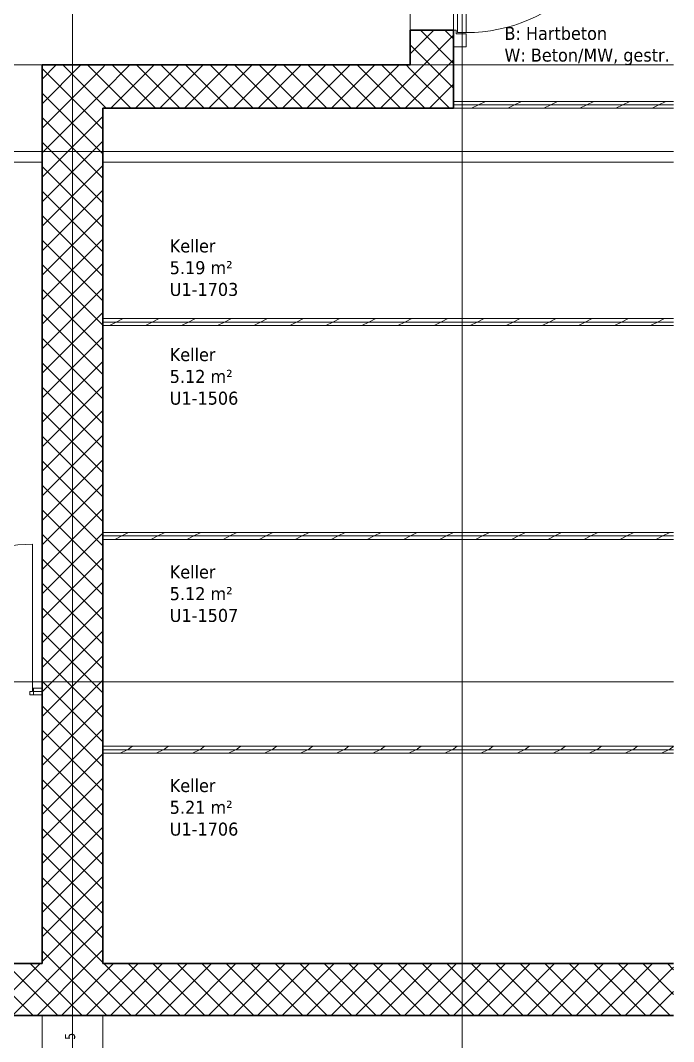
# Model space of a CAD drawing. Extents: x -882 to 937, y -179 to 966.
# Drawn here: x 319.5 to 394.9, y 621.8 to 739.6 of the extents above; entities that cross this region are included whole.
import ezdxf
from ezdxf.lldxf.tags import DXFTag

# ---------------------------------------------------------------- set-up
doc = ezdxf.new("R2010")
doc.units = 0
doc.layers.get('0').update_dxf_attribs({"lineweight": 13})
for name, color, linetype, lineweight in [('A-AREA-____-IDEN', 7, 'Continuous', 5), ('A-DOOR-____-IDEN', 7, 'Continuous', 5), ('A-DOOR-____-OTLN', 7, 'Continuous', 9), ('A-DOOR-FRAM-MCUT', 7, 'Continuous', 9), ('A-DOOR-OPNG-OTLN', 7, 'Continuous', 9), ('A-FLOR-____-OVHD', 7, 'Strichpunkt - Fein', 9), ('A-WALL-____-MCUT', 7, 'Continuous', 35), ('A-WALL-____-PATT', 7, 'Continuous', 35), ('A-WALL-FNSH-MCUT', 7, 'Continuous', 35), ('S-GRID-____-OTLN', 7, 'Continuous', 5)]:
    doc.layers.add(name, color=color, linetype=linetype, lineweight=lineweight)
doc.styles.get("Standard").update_dxf_attribs({"font": 'arial.ttf'})
tags = doc.linetypes.add('_Rasterlinie_', pattern=[0.375, 0.2, -0.05, 0.075, -0.05]).pattern_tags.tags
tags[10:11] = [DXFTag(74, 4), DXFTag(75, 0), DXFTag(340, '0'), DXFTag(46, 1.0), DXFTag(50, 0.0), DXFTag(44, 0.0), DXFTag(45, 0.0)]
tags[8:9] = [DXFTag(74, 4), DXFTag(75, 0), DXFTag(340, '0'), DXFTag(46, 1.0), DXFTag(50, 0.0), DXFTag(44, 0.0), DXFTag(45, 0.0)]
tags[6:7] = [DXFTag(74, 4), DXFTag(75, 0), DXFTag(340, '0'), DXFTag(46, 1.0), DXFTag(50, 0.0), DXFTag(44, 0.0), DXFTag(45, 0.0)]
tags[4:5] = [DXFTag(74, 4), DXFTag(75, 0), DXFTag(340, '0'), DXFTag(46, 1.0), DXFTag(50, 0.0), DXFTag(44, 0.0), DXFTag(45, 0.0)]
tags = doc.linetypes.add('Grundrissdarstellung Sturz', pattern=[0.25, 0.15, -0.05, 0, -0.05]).pattern_tags.tags
tags[10:11] = [DXFTag(74, 4), DXFTag(75, 0), DXFTag(340, '0'), DXFTag(46, 1.0), DXFTag(50, 0.0), DXFTag(44, 0.0), DXFTag(45, 0.0)]
tags[8:9] = [DXFTag(74, 4), DXFTag(75, 0), DXFTag(340, '0'), DXFTag(46, 1.0), DXFTag(50, 0.0), DXFTag(44, 0.0), DXFTag(45, 0.0)]
tags[6:7] = [DXFTag(74, 4), DXFTag(75, 0), DXFTag(340, '0'), DXFTag(46, 1.0), DXFTag(50, 0.0), DXFTag(44, 0.0), DXFTag(45, 0.0)]
tags[4:5] = [DXFTag(74, 4), DXFTag(75, 0), DXFTag(340, '0'), DXFTag(46, 1.0), DXFTag(50, 0.0), DXFTag(44, 0.0), DXFTag(45, 0.0)]
tags = doc.linetypes.add('Strich Punkt fein', pattern=[0.2, 0.1, -0.05, 0, -0.05]).pattern_tags.tags
tags[10:11] = [DXFTag(74, 4), DXFTag(75, 0), DXFTag(340, '0'), DXFTag(46, 1.0), DXFTag(50, 0.0), DXFTag(44, 0.0), DXFTag(45, 0.0)]
tags[8:9] = [DXFTag(74, 4), DXFTag(75, 0), DXFTag(340, '0'), DXFTag(46, 1.0), DXFTag(50, 0.0), DXFTag(44, 0.0), DXFTag(45, 0.0)]
tags[6:7] = [DXFTag(74, 4), DXFTag(75, 0), DXFTag(340, '0'), DXFTag(46, 1.0), DXFTag(50, 0.0), DXFTag(44, 0.0), DXFTag(45, 0.0)]
tags[4:5] = [DXFTag(74, 4), DXFTag(75, 0), DXFTag(340, '0'), DXFTag(46, 1.0), DXFTag(50, 0.0), DXFTag(44, 0.0), DXFTag(45, 0.0)]
tags = doc.linetypes.add('Strichpunkt - Fein', pattern=[0.2, 0.1, -0.05, 0, -0.05]).pattern_tags.tags
tags[10:11] = [DXFTag(74, 4), DXFTag(75, 0), DXFTag(340, '0'), DXFTag(46, 1.0), DXFTag(50, 0.0), DXFTag(44, 0.0), DXFTag(45, 0.0)]
tags[8:9] = [DXFTag(74, 4), DXFTag(75, 0), DXFTag(340, '0'), DXFTag(46, 1.0), DXFTag(50, 0.0), DXFTag(44, 0.0), DXFTag(45, 0.0)]
tags[6:7] = [DXFTag(74, 4), DXFTag(75, 0), DXFTag(340, '0'), DXFTag(46, 1.0), DXFTag(50, 0.0), DXFTag(44, 0.0), DXFTag(45, 0.0)]
tags[4:5] = [DXFTag(74, 4), DXFTag(75, 0), DXFTag(340, '0'), DXFTag(46, 1.0), DXFTag(50, 0.0), DXFTag(44, 0.0), DXFTag(45, 0.0)]

# ---------------------------------------------------------------- blocks, each defined once
blk = doc.blocks.new('Referenz-A0UJ2GK4XE', base_point=(-896.79, -159.76))
at = {"layer": 'A-DOOR-____-OTLN', "color": 0, "linetype": 'Continuous', "ltscale": 0.13}
for p, q in [((369.92, 756.76), (369.92, 738.24)), ((370.92, 738.24), (370.92, 756.76)), ((369.92, 738.24), (370.92, 738.24))]:
    blk.add_line(p, q, dxfattribs=at)
at = {"layer": 'A-DOOR-____-OTLN', "color": 0, "linetype": 'Strich Punkt fein', "ltscale": 0.13}
for p, q in [((364.48, 738.5), (364.48, 756.5)), ((369.48, 756.5), (369.48, 738.5))]:
    blk.add_line(p, q, dxfattribs=at)
at = {"layer": 'A-DOOR-____-OTLN', "color": 0, "linetype": 'Grundrissdarstellung Sturz', "ltscale": 0.13}
for p, q in [((321.98, 624.8), (321.98, 596.8)), ((328.98, 624.8), (328.98, 596.8))]:
    blk.add_line(p, q, dxfattribs=at)
at = {"layer": 'A-DOOR-FRAM-MCUT', "color": 0, "linetype": 'Continuous', "ltscale": 0.13}
for p, q in [((369.78, 738.5), (369.48, 738.5)), ((369.48, 738.5), (369.48, 736.6)), ((369.78, 738.1), (369.78, 738.5)), ((370.92, 738.1), (369.78, 738.1)), ((370.92, 736.6), (370.92, 738.1)), ((369.48, 736.6), (370.92, 736.6)), ((320.98, 662.6), (320.88, 662.6)), ((320.88, 662.6), (320.88, 662.2)), ((320.98, 661.8), (320.98, 662.6)), ((320.88, 662.2), (320.58, 662.2)), ((320.58, 662.2), (320.58, 661.8)), ((320.58, 661.8), (320.98, 661.8))]:
    blk.add_line(p, q, dxfattribs=at)
at = {"layer": 'A-DOOR-OPNG-OTLN', "color": 0, "linetype": 'Continuous', "ltscale": 0.13}
blk.add_line((320.88, 662.6), (320.88, 679.2), dxfattribs=at)
for centre, major_axis in [((370.92, 756.76), (0, -18.52)), ((320.88, 662.6), (0, 16.6))]:
    blk.add_ellipse(centre, major_axis=major_axis, ratio=1, start_param=0, end_param=1.570796, dxfattribs=at)
at = {"layer": 'A-FLOR-____-OVHD', "color": 0, "linetype": 'Strichpunkt - Fein', "ltscale": 0.13}
for p, q in [((146.78, 724.5), (394.87, 724.5)), ((255.38, 724.5), (321.98, 724.5)), ((255.38, 723.3), (321.98, 723.3)), ((328.98, 723.3), (394.87, 723.3))]:
    blk.add_line(p, q, dxfattribs=at)
at = {"layer": 'A-WALL-____-MCUT', "color": 0, "linetype": 'Continuous', "ltscale": 0.35}
for p, q in [((369.48, 738.5), (364.48, 738.5)), ((364.48, 738.5), (364.48, 734.5)), ((369.48, 730.3), (369.48, 738.5)), ((321.98, 734.5), (321.98, 630.8)), ((364.48, 734.5), (321.98, 734.5)), ((328.98, 680.15), (328.98, 729.5)), ((328.98, 729.5), (369.48, 729.5)), ((369.48, 730.3), (369.48, 729.5)), ((328.98, 630.8), (328.98, 680.15)), ((321.98, 630.8), (255.38, 630.8)), ((394.87, 630.8), (328.98, 630.8)), ((165.78, 624.8), (394.87, 624.8))]:
    blk.add_line(p, q, dxfattribs=at)
at = {"layer": 'A-WALL-____-MCUT', "color": 0, "linetype": 'Continuous', "lineweight": 9, "ltscale": 0.13}
for p, q in [((369.48, 729.9), (394.87, 729.9)), ((328.98, 704.83), (394.87, 704.83)), ((328.98, 680.15), (394.87, 680.15)), ((321.98, 662.2), (320.98, 662.2)), ((328.98, 655.48), (394.87, 655.48))]:
    blk.add_line(p, q, dxfattribs=at)
at = {"layer": 'A-WALL-____-PATT', "color": 0, "linetype": 'Continuous', "lineweight": 9, "ltscale": 0.13}
for p, q in [((364.48, 735.77), (367.21, 738.5)), ((364.48, 732.94), (369.48, 737.94)), ((369.48, 734.67), (365.64, 738.5)), ((369.48, 737.5), (368.47, 738.5)), ((369.48, 731.84), (364.48, 736.84)), ((321.98, 732.86), (323.61, 734.5)), ((321.98, 730.03), (326.44, 734.5)), ((321.98, 727.21), (328.98, 734.21)), ((328.98, 729.91), (324.39, 734.5)), ((328.98, 732.74), (327.22, 734.5)), ((328.98, 734.21), (329.27, 734.5)), ((328.98, 731.38), (332.1, 734.5)), ((329.93, 729.5), (334.93, 734.5)), ((335.05, 729.5), (330.05, 734.5)), ((332.76, 729.5), (337.76, 734.5)), ((337.87, 729.5), (332.87, 734.5)), ((335.58, 729.5), (340.58, 734.5)), ((340.7, 729.5), (335.7, 734.5)), ((338.41, 729.5), (343.41, 734.5)), ((343.53, 729.5), (338.53, 734.5)), ((341.24, 729.5), (346.24, 734.5)), ((346.36, 729.5), (341.36, 734.5)), ((344.07, 729.5), (349.07, 734.5)), ((349.19, 729.5), (344.19, 734.5)), ((346.9, 729.5), (351.9, 734.5)), ((352.02, 729.5), (347.02, 734.5)), ((349.73, 729.5), (354.73, 734.5)), ((354.84, 729.5), (349.84, 734.5)), ((352.55, 729.5), (357.55, 734.5)), ((357.67, 729.5), (352.67, 734.5)), ((355.38, 729.5), (360.38, 734.5)), ((360.5, 729.5), (355.5, 734.5)), ((358.21, 729.5), (363.21, 734.5)), ((363.33, 729.5), (358.33, 734.5)), ((364.48, 731.18), (361.16, 734.5)), ((364.48, 734.01), (363.99, 734.5)), ((364.48, 730.11), (369.48, 735.11)), ((328.98, 727.09), (321.98, 734.09)), ((368.99, 729.5), (364.48, 734.01)), ((332.22, 729.5), (328.98, 732.74)), ((361.04, 729.5), (364.48, 732.94)), ((366.7, 729.5), (369.48, 732.28)), ((321.98, 724.38), (328.98, 731.38)), ((328.98, 724.26), (321.98, 731.26)), ((366.16, 729.5), (364.48, 731.18)), ((329.39, 729.5), (328.98, 729.91)), ((363.87, 729.5), (364.48, 730.11)), ((372.36, 729.9), (371.56, 729.5)), ((373.16, 730.3), (372.36, 729.9)), ((376.52, 729.9), (375.72, 729.5)), ((377.32, 730.3), (376.52, 729.9)), ((380.69, 729.9), (379.89, 729.5)), ((381.49, 730.3), (380.69, 729.9)), ((384.85, 729.9), (384.05, 729.5)), ((385.65, 730.3), (384.85, 729.9)), ((389.02, 729.9), (388.22, 729.5)), ((389.82, 730.3), (389.02, 729.9)), ((393.18, 729.9), (392.38, 729.5)), ((393.98, 730.3), (393.18, 729.9)), ((321.98, 721.55), (328.98, 728.55)), ((328.98, 721.43), (321.98, 728.43)), ((321.98, 718.72), (328.98, 725.72)), ((328.98, 718.6), (321.98, 725.6)), ((321.98, 715.89), (328.98, 722.89)), ((328.98, 715.77), (321.98, 722.77)), ((321.98, 713.06), (328.98, 720.06)), ((328.98, 712.94), (321.98, 719.94)), ((321.98, 710.24), (328.98, 717.24)), ((328.98, 710.12), (321.98, 717.12)), ((321.98, 707.41), (328.98, 714.41)), ((328.98, 707.29), (321.98, 714.29)), ((321.98, 704.58), (328.98, 711.58)), ((328.98, 704.46), (321.98, 711.46)), ((321.98, 701.75), (328.98, 708.75)), ((328.98, 701.63), (321.98, 708.63)), ((321.98, 698.92), (328.98, 705.92)), ((328.98, 698.8), (321.98, 705.8)), ((330.54, 704.83), (329.74, 704.43)), ((331.34, 705.23), (330.54, 704.83)), ((334.7, 704.83), (333.9, 704.43)), ((335.5, 705.23), (334.7, 704.83)), ((338.87, 704.83), (338.07, 704.43)), ((339.67, 705.23), (338.87, 704.83)), ((343.03, 704.83), (342.23, 704.43)), ((343.83, 705.23), (343.03, 704.83)), ((347.2, 704.83), (346.4, 704.43)), ((348, 705.23), (347.2, 704.83)), ((351.36, 704.83), (350.56, 704.43)), ((352.16, 705.23), (351.36, 704.83)), ((355.53, 704.83), (354.73, 704.43)), ((356.33, 705.23), (355.53, 704.83)), ((359.69, 704.83), (358.89, 704.43)), ((360.49, 705.23), (359.69, 704.83)), ((363.86, 704.83), (363.06, 704.43)), ((364.66, 705.23), (363.86, 704.83)), ((368.02, 704.83), (367.22, 704.43)), ((368.82, 705.23), (368.02, 704.83)), ((372.19, 704.83), (371.39, 704.43)), ((372.99, 705.23), (372.19, 704.83)), ((376.35, 704.83), (375.55, 704.43)), ((377.15, 705.23), (376.35, 704.83)), ((380.52, 704.83), (379.72, 704.43)), ((381.32, 705.23), (380.52, 704.83)), ((384.68, 704.83), (383.88, 704.43)), ((385.48, 705.23), (384.68, 704.83)), ((388.85, 704.83), (388.05, 704.43)), ((389.65, 705.23), (388.85, 704.83)), ((393.01, 704.83), (392.21, 704.43)), ((393.81, 705.23), (393.01, 704.83)), ((321.98, 696.09), (328.98, 703.09)), ((328.98, 695.97), (321.98, 702.97)), ((321.98, 693.27), (328.98, 700.27)), ((328.98, 693.14), (321.98, 700.14)), ((321.98, 690.44), (328.98, 697.44)), ((328.98, 690.32), (321.98, 697.32)), ((321.98, 687.61), (328.98, 694.61)), ((328.98, 687.49), (321.98, 694.49)), ((321.98, 684.78), (328.98, 691.78)), ((328.98, 684.66), (321.98, 691.66)), ((321.98, 681.95), (328.98, 688.95)), ((328.98, 681.83), (321.98, 688.83)), ((321.98, 679.12), (328.98, 686.12)), ((328.98, 679), (321.98, 686)), ((321.98, 676.29), (328.98, 683.29)), ((328.98, 676.17), (321.98, 683.17)), ((321.98, 673.47), (328.98, 680.47)), ((328.98, 673.35), (321.98, 680.35)), ((331.17, 680.15), (330.37, 679.75)), ((331.97, 680.55), (331.17, 680.15)), ((335.33, 680.15), (334.53, 679.75)), ((336.13, 680.55), (335.33, 680.15)), ((339.5, 680.15), (338.7, 679.75)), ((340.3, 680.55), (339.5, 680.15)), ((343.66, 680.15), (342.86, 679.75)), ((344.46, 680.55), (343.66, 680.15)), ((347.83, 680.15), (347.03, 679.75)), ((348.63, 680.55), (347.83, 680.15)), ((351.99, 680.15), (351.19, 679.75)), ((352.79, 680.55), (351.99, 680.15)), ((356.16, 680.15), (355.36, 679.75)), ((356.96, 680.55), (356.16, 680.15)), ((360.32, 680.15), (359.52, 679.75)), ((361.12, 680.55), (360.32, 680.15)), ((364.49, 680.15), (363.69, 679.75)), ((365.29, 680.55), (364.49, 680.15)), ((368.65, 680.15), (367.85, 679.75)), ((369.45, 680.55), (368.65, 680.15)), ((372.82, 680.15), (372.02, 679.75)), ((373.62, 680.55), (372.82, 680.15)), ((376.98, 680.15), (376.18, 679.75)), ((377.78, 680.55), (376.98, 680.15)), ((381.15, 680.15), (380.35, 679.75)), ((381.95, 680.55), (381.15, 680.15)), ((385.31, 680.15), (384.51, 679.75)), ((386.11, 680.55), (385.31, 680.15)), ((389.48, 680.15), (388.68, 679.75)), ((390.28, 680.55), (389.48, 680.15)), ((393.64, 680.15), (392.84, 679.75)), ((394.44, 680.55), (393.64, 680.15)), ((321.98, 670.64), (328.98, 677.64)), ((328.98, 670.52), (321.98, 677.52)), ((321.98, 667.81), (328.98, 674.81)), ((328.98, 667.69), (321.98, 674.69)), ((321.98, 664.98), (328.98, 671.98)), ((328.98, 664.86), (321.98, 671.86)), ((321.98, 662.15), (328.98, 669.15)), ((328.98, 662.03), (321.98, 669.03)), ((321.98, 659.32), (328.98, 666.32)), ((328.98, 659.2), (321.98, 666.2)), ((321.98, 656.5), (328.98, 663.5)), ((321.06, 662.6), (320.98, 662.56)), ((328.98, 656.38), (321.98, 663.38)), ((321.98, 653.67), (328.98, 660.67)), ((328.98, 653.55), (321.98, 660.55)), ((321.98, 650.84), (328.98, 657.84)), ((328.98, 650.72), (321.98, 657.72)), ((331.8, 655.48), (331, 655.08)), ((332.1, 655.63), (331.8, 655.48)), ((332.4, 655.88), (332, 655.57)), ((335.96, 655.48), (335.16, 655.08)), ((336.27, 655.63), (335.96, 655.48)), ((336.57, 655.88), (336.16, 655.57)), ((340.13, 655.48), (339.33, 655.08)), ((340.43, 655.63), (340.13, 655.48)), ((340.73, 655.88), (340.33, 655.57)), ((344.29, 655.48), (343.49, 655.08)), ((344.6, 655.63), (344.29, 655.48)), ((344.9, 655.88), (344.49, 655.57)), ((348.46, 655.48), (347.66, 655.08)), ((348.76, 655.63), (348.46, 655.48)), ((349.06, 655.88), (348.66, 655.57)), ((352.62, 655.48), (351.82, 655.08)), ((352.93, 655.63), (352.62, 655.48)), ((353.23, 655.88), (352.82, 655.57)), ((356.78, 655.48), (355.98, 655.08)), ((357.09, 655.63), (356.78, 655.48)), ((357.39, 655.88), (356.99, 655.57)), ((360.95, 655.48), (360.15, 655.08)), ((361.26, 655.63), (360.95, 655.48)), ((361.56, 655.88), (361.15, 655.57)), ((365.11, 655.48), (364.31, 655.08)), ((365.42, 655.63), (365.11, 655.48)), ((365.72, 655.88), (365.32, 655.57)), ((369.28, 655.48), (368.48, 655.08)), ((369.59, 655.63), (369.28, 655.48)), ((369.89, 655.88), (369.49, 655.57)), ((373.44, 655.48), (372.64, 655.08)), ((373.75, 655.63), (373.44, 655.48)), ((374.05, 655.88), (373.65, 655.57)), ((377.61, 655.48), (376.81, 655.08)), ((377.92, 655.63), (377.61, 655.48)), ((378.22, 655.88), (377.82, 655.57)), ((381.77, 655.48), (380.97, 655.08)), ((382.08, 655.63), (381.77, 655.48)), ((382.38, 655.88), (381.98, 655.57)), ((385.94, 655.48), (385.14, 655.08)), ((386.25, 655.63), (385.94, 655.48)), ((386.55, 655.88), (386.15, 655.57)), ((390.1, 655.48), (389.3, 655.08)), ((390.41, 655.63), (390.1, 655.48)), ((390.71, 655.88), (390.31, 655.57)), ((394.27, 655.48), (393.47, 655.08)), ((394.58, 655.63), (394.27, 655.48)), ((394.87, 655.87), (394.48, 655.57)), ((321.98, 648.01), (328.98, 655.01)), ((328.98, 647.89), (321.98, 654.89)), ((321.98, 645.18), (328.98, 652.18)), ((328.98, 645.06), (321.98, 652.06)), ((321.98, 642.35), (328.98, 649.35)), ((328.98, 642.23), (321.98, 649.23)), ((321.98, 639.53), (328.98, 646.53)), ((328.98, 639.4), (321.98, 646.4)), ((321.98, 636.7), (328.98, 643.7)), ((328.98, 636.58), (321.98, 643.58)), ((321.98, 633.87), (328.98, 640.87)), ((328.98, 633.75), (321.98, 640.75)), ((321.98, 631.04), (328.98, 638.04)), ((328.98, 630.92), (321.98, 637.92)), ((324.57, 630.8), (328.98, 635.21)), ((326.27, 630.8), (321.98, 635.09)), ((323.44, 630.8), (321.98, 632.26)), ((327.39, 630.8), (328.98, 632.38)), ((320.95, 624.8), (314.95, 630.8)), ((315.74, 624.8), (321.74, 630.8)), ((323.78, 624.8), (317.78, 630.8)), ((318.57, 624.8), (324.57, 630.8)), ((326.61, 624.8), (320.61, 630.8)), ((321.39, 624.8), (327.39, 630.8)), ((329.44, 624.8), (323.44, 630.8)), ((324.22, 624.8), (330.22, 630.8)), ((332.27, 624.8), (326.27, 630.8)), ((327.05, 624.8), (333.05, 630.8)), ((335.09, 624.8), (329.09, 630.8)), ((329.88, 624.8), (335.88, 630.8)), ((337.92, 624.8), (331.92, 630.8)), ((332.71, 624.8), (338.71, 630.8)), ((340.75, 624.8), (334.75, 630.8)), ((335.54, 624.8), (341.54, 630.8)), ((343.58, 624.8), (337.58, 630.8)), ((338.36, 624.8), (344.36, 630.8)), ((346.41, 624.8), (340.41, 630.8)), ((341.19, 624.8), (347.19, 630.8)), ((349.24, 624.8), (343.24, 630.8)), ((344.02, 624.8), (350.02, 630.8)), ((352.06, 624.8), (346.06, 630.8)), ((346.85, 624.8), (352.85, 630.8)), ((354.89, 624.8), (348.89, 630.8)), ((349.68, 624.8), (355.68, 630.8)), ((357.72, 624.8), (351.72, 630.8)), ((352.51, 624.8), (358.51, 630.8)), ((360.55, 624.8), (354.55, 630.8)), ((355.33, 624.8), (361.33, 630.8)), ((363.38, 624.8), (357.38, 630.8)), ((358.16, 624.8), (364.16, 630.8)), ((366.21, 624.8), (360.21, 630.8)), ((360.99, 624.8), (366.99, 630.8)), ((369.04, 624.8), (363.04, 630.8)), ((363.82, 624.8), (369.82, 630.8)), ((371.86, 624.8), (365.86, 630.8)), ((366.65, 624.8), (372.65, 630.8)), ((374.69, 624.8), (368.69, 630.8)), ((369.48, 624.8), (375.48, 630.8)), ((377.52, 624.8), (371.52, 630.8)), ((372.31, 624.8), (378.31, 630.8)), ((380.35, 624.8), (374.35, 630.8)), ((375.13, 624.8), (381.13, 630.8)), ((383.18, 624.8), (377.18, 630.8)), ((377.96, 624.8), (383.96, 630.8)), ((386.01, 624.8), (380.01, 630.8)), ((380.79, 624.8), (386.79, 630.8)), ((388.83, 624.8), (382.83, 630.8)), ((383.62, 624.8), (389.62, 630.8)), ((391.66, 624.8), (385.66, 630.8)), ((386.45, 624.8), (392.45, 630.8)), ((394.49, 624.8), (388.49, 630.8)), ((394.87, 627.25), (391.32, 630.8)), ((394.87, 630.08), (394.15, 630.8)), ((389.28, 624.8), (394.87, 630.4)), ((392.1, 624.8), (394.87, 627.57))]:
    blk.add_line(p, q, dxfattribs=at)
at = {"layer": 'A-WALL-FNSH-MCUT', "color": 0, "linetype": 'Continuous', "lineweight": 9, "ltscale": 0.13}
for p, q in [((394.87, 730.3), (369.48, 730.3)), ((369.48, 729.5), (394.87, 729.5)), ((394.87, 705.23), (328.98, 705.23)), ((328.98, 704.43), (394.87, 704.43)), ((394.87, 680.55), (328.98, 680.55)), ((328.98, 679.75), (394.87, 679.75)), ((321.98, 662.6), (320.98, 662.6)), ((320.98, 662.6), (320.98, 661.8)), ((320.98, 661.8), (321.98, 661.8)), ((394.87, 655.88), (328.98, 655.88)), ((328.98, 655.08), (394.87, 655.08))]:
    blk.add_line(p, q, dxfattribs=at)
at = {"layer": 'S-GRID-____-OTLN', "color": 0, "linetype": '_Rasterlinie_', "ltscale": 0.13}
for p, q in [((325.48, 949.68), (325.48, 576.79)), ((370.48, 186.3), (370.48, 949.68)), ((95.08, 734.5), (394.87, 734.5)), ((95.08, 663.3), (394.87, 663.3))]:
    blk.add_line(p, q, dxfattribs=at)
at = {"layer": 'A-AREA-____-IDEN', "color": 0, "linetype": 'Continuous', "ltscale": 0.13, "char_height": 1.5, "attachment_point": 1}
for s, insert in [('{\\W0.9;\\fVerdana;B: Hartbeton}', (375.35, 738.9)), ('{\\W0.9;\\fVerdana;W: Beton/MW, gestr.}', (375.35, 736.39)), ('{\\W0.9;\\fVerdana;Keller}', (336.71, 714.37)), ('{\\W0.9;\\fVerdana;5.19 m²}', (336.71, 711.86)), ('{\\W0.9;\\fVerdana;U1-1703}', (336.71, 709.35)), ('{\\W0.9;\\fVerdana;Keller}', (336.71, 701.83)), ('{\\W0.9;\\fVerdana;5.12 m²}', (336.71, 699.31)), ('{\\W0.9;\\fVerdana;U1-1506}', (336.71, 696.8)), ('{\\W0.9;\\fVerdana;Keller}', (336.71, 676.75)), ('{\\W0.9;\\fVerdana;5.12 m²}', (336.71, 674.24)), ('{\\W0.9;\\fVerdana;U1-1507}', (336.71, 671.73)), ('{\\W0.9;\\fVerdana;Keller}', (336.71, 652.1)), ('{\\W0.9;\\fVerdana;5.21 m²}', (336.71, 649.59)), ('{\\W0.9;\\fVerdana;U1-1706}', (336.71, 647.07))]:
    blk.add_mtext(s, dxfattribs=dict(at, insert=insert))
at = {"layer": 'A-DOOR-____-IDEN', "color": 0, "linetype": 'Continuous', "ltscale": 0.13, "insert": (324.62, 622), "char_height": 1.1699, "attachment_point": 1, "rotation": 90}
blk.add_mtext('{\\W0.8;\\fVerdana;5}', dxfattribs=at)

msp = doc.modelspace()

# ---------------------------------------------------------------- block references
at = {"color": 9, "lineweight": 25, "ltscale": 0.25, "true_color": 0xc0c0c0}
msp.add_blockref('Referenz-A0UJ2GK4XE', (-896.79, -159.76), dxfattribs=at)

doc.saveas('drawing.dxf')
